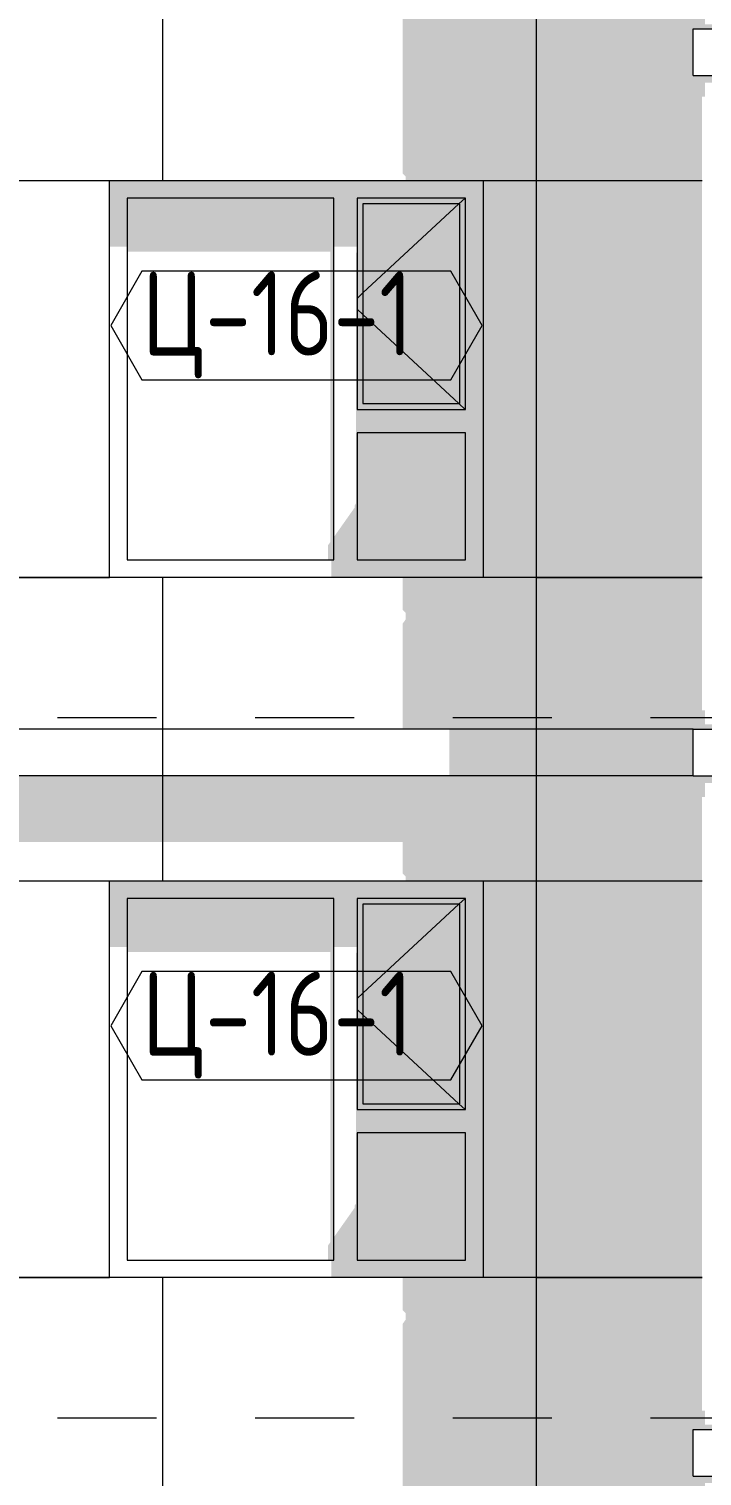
# Model space of a CAD drawing. Header units: millimetres. Extents: x 18162 to 7085488, y 72188 to 247925.
# Drawn here: x 5823964 to 5826846, y 109134 to 115334 of the extents above; entities that cross this region are included whole.
import ezdxf

# ---------------------------------------------------------------- set-up
doc = ezdxf.new("R2010")
doc.units = ezdxf.units.MM
doc.header["$MEASUREMENT"] = 0
doc.linetypes.add('Dashed', pattern=[423.333333, 211.666667, -211.666667])
doc.layers.add('Archicad Windows', color=7, linetype='Continuous')
doc.layers.add('Structural - Bearing', color=7, linetype='Continuous')
doc.styles.add('GENERATED_STYLE_3', font='', dxfattribs={"width": 0.8})
doc.styles.get('GENERATED_STYLE_3').set_extended_font_data('ISOCPEUR MON')
doc.dimstyles.new('GENERATED_STYLE__19', dxfattribs={"dimtxt": 440.00001, "dimasz": 228, "dimexe": 0.18, "dimexo": 31028.935828, "dimgap": 0, "dimtad": 1, "dimdec": 0, "dimzin": 0, "dimdsep": 46, "dimtxsty": 'GENERATED_STYLE_3', "dimblk": 'ARROWHEAD_2', "dimblk1": 'ARROWHEAD_2', "dimblk2": 'ARROWHEAD_2', "dimcen": 0.09, "dimclrd": 13, "dimclre": 13, "dimclrt": 13, "dimadec": 0, "dimazin": 0, "dimtfac": 1, "dimtdec": 4, "dimtmove": 0, "dimatfit": 3, "dimfxl": 1, "dimtolj": 1, "dimtzin": 0, "dimarcsym": 0})
doc.dimstyles.new('GENERATED_STYLE__20', dxfattribs={"dimtxt": 440.00001, "dimasz": 228, "dimexe": 0.18, "dimexo": 31229.618294, "dimgap": 0, "dimtad": 1, "dimdec": 0, "dimzin": 0, "dimdsep": 46, "dimtxsty": 'GENERATED_STYLE_3', "dimblk": 'ARROWHEAD_2', "dimblk1": 'ARROWHEAD_2', "dimblk2": 'ARROWHEAD_2', "dimcen": 0.09, "dimclrd": 13, "dimclre": 13, "dimclrt": 13, "dimadec": 0, "dimazin": 0, "dimtfac": 1, "dimtdec": 4, "dimtmove": 0, "dimatfit": 3, "dimfxl": 1, "dimtolj": 1, "dimtzin": 0, "dimarcsym": 0})

# ---------------------------------------------------------------- blocks, each defined once
blk = doc.blocks.new('*X2296', base_point=(5785635.3, 106384.1))
at = {"layer": 'Structural - Bearing', "color": 8, "linetype": 'Continuous', "lineweight": 13}
for p, q in [((5824535.3, 115384.1), (5824535.3, 115284.1)), ((5826135.3, 115384.1), (5826135.3, 115284.1))]:
    blk.add_line(p, q, dxfattribs=at)
blk = doc.blocks.new('*X2343', base_point=(5785635.3, 106384.1))
at = {"layer": 'Structural - Bearing', "color": 8, "linetype": 'Continuous', "lineweight": 13}
for p, q in [((5824535.3, 112134.1), (5824535.3, 111684.1)), ((5826135.3, 112134.1), (5826135.3, 109984.1)), ((5822935.3, 111684.1), (5824035.3, 111684.1)), ((5824035.3, 111684.1), (5824308.8, 111684.1)), ((5825908.8, 111684.1), (5826135.3, 111684.1)), ((5826135.3, 111684.1), (5826846.4, 111684.1)), ((5822935.3, 109984.1), (5824035.3, 109984.1)), ((5824035.3, 109984.1), (5822935.3, 109984.1)), ((5824308.8, 109984.1), (5824035.3, 109984.1)), ((5824035.3, 109984.1), (5824308.8, 109984.1)), ((5824535.3, 109984.1), (5824535.3, 109384.1)), ((5826135.3, 109984.1), (5825908.8, 109984.1)), ((5826135.3, 109984.1), (5826846.4, 109984.1)), ((5826135.3, 109984.1), (5826135.3, 109384.1)), ((5826846.4, 109984.1), (5826135.3, 109984.1)), ((5824535.3, 109384.1), (5824535.3, 109284.1)), ((5826135.3, 109384.1), (5826135.3, 109284.1))]:
    blk.add_line(p, q, dxfattribs=at)
blk = doc.blocks.new('*X2357', base_point=(5785635.3, 106384.1))
at = {"layer": 'Structural - Bearing', "color": 7, "linetype": 'Continuous', "lineweight": 9}
for p, q in [((5821335.3, 112334.1), (5821335.3, 112134.1)), ((5822935.3, 112334.1), (5822935.3, 112134.1)), ((5824535.3, 112334.1), (5824535.3, 112134.1)), ((5826135.3, 112334.1), (5826135.3, 112134.1))]:
    blk.add_line(p, q, dxfattribs=at)
blk = doc.blocks.new('*X2481', base_point=(5785635.3, 106384.1))
at = {"layer": 'Structural - Bearing', "color": 8, "linetype": 'Continuous', "lineweight": 13}
for p, q in [((5824535.3, 115284.1), (5824535.3, 114684.1)), ((5826135.3, 115284.1), (5826135.3, 112984.1)), ((5822935.3, 114684.1), (5824035.3, 114684.1)), ((5824035.3, 114684.1), (5824308.8, 114684.1)), ((5825908.8, 114684.1), (5826135.3, 114684.1)), ((5826135.3, 114684.1), (5826846.4, 114684.1)), ((5822935.3, 112984.1), (5824035.3, 112984.1)), ((5824035.3, 112984.1), (5822935.3, 112984.1)), ((5824308.8, 112984.1), (5824035.3, 112984.1)), ((5824035.3, 112984.1), (5824308.8, 112984.1)), ((5824535.3, 112984.1), (5824535.3, 112384.1)), ((5826135.3, 112984.1), (5825908.8, 112984.1)), ((5826135.3, 112984.1), (5826846.4, 112984.1)), ((5826135.3, 112984.1), (5826135.3, 112384.1)), ((5826846.4, 112984.1), (5826135.3, 112984.1)), ((5824535.3, 112384.1), (5824535.3, 112334.1)), ((5826135.3, 112384.1), (5826135.3, 112334.1))]:
    blk.add_line(p, q, dxfattribs=at)
blk = doc.blocks.new('*X2505', base_point=(5785635.3, 106384.1))
at = {"layer": 'Structural - Bearing', "color": 8, "linetype": 'Continuous', "lineweight": 13}
for p, q in [((5824535.3, 109284.1), (5824535.3, 108684.1)), ((5826135.3, 109284.1), (5826135.3, 106984.1))]:
    blk.add_line(p, q, dxfattribs=at)
blk = doc.blocks.new('*D2593', base_point=(5785635.3, 106384.1))
at = {"color": 12, "linetype": 'Continuous', "lineweight": 35}
for p, q in [((5838328.4, 109220.7), (5838628.4, 109047.5)), ((5838328.4, 106420.7), (5838628.4, 106247.5))]:
    blk.add_line(p, q, dxfattribs=at)
at = {"color": 13, "linetype": 'Continuous', "lineweight": 13}
for p, q in [((5838703.4, 109134.1), (5837187.8, 109134.1)), ((5838478.4, 106334.1), (5838478.4, 109134.1))]:
    blk.add_line(p, q, dxfattribs=at)
at = {"color": 13, "lineweight": 13, "char_height": 440, "attachment_point": 7, "rotation": 90, "style": 'GENERATED_STYLE_3'}
for s, insert in [('\\A1;{\\pql;\\fISOCPEUR MON|b0|i0|c0|p0;\\W0.800000;2,800}', (5838605.9, 107549.6)), ('\\A1;{\\pql;\\fISOCPEUR MON|b0|i0|c0|p0;\\W0.800000;370}', (5838518.1, 106420.8))]:
    blk.add_mtext(s, dxfattribs=dict(at, insert=insert))
blk = doc.blocks.new('ARROWHEAD_2')
at = {"color": 0, "linetype": 'Continuous', "lineweight": 0}
for p, q in [((-0.378, -0.655), (0.378, 0.655)), ((0, 0), (-1, 0))]:
    blk.add_line(p, q, dxfattribs=at)
blk = doc.blocks.new('*D2594', base_point=(5785635.3, 106384.1))
at = {"color": 12, "linetype": 'Continuous', "lineweight": 35}
for p, q in [((5838328.4, 109420.7), (5838628.4, 109247.5)), ((5838328.4, 109220.7), (5838628.4, 109047.5))]:
    blk.add_line(p, q, dxfattribs=at)
at = {"color": 13, "linetype": 'Continuous', "lineweight": 13}
blk.add_line((5838478.4, 109134.1), (5838478.4, 109334.1), dxfattribs=at)
blk = doc.blocks.new('*D2595', base_point=(5785635.3, 106384.1))
at = {"color": 12, "linetype": 'Continuous', "lineweight": 35}
for p, q in [((5838328.4, 112220.7), (5838628.4, 112047.5)), ((5838328.4, 109420.7), (5838628.4, 109247.5))]:
    blk.add_line(p, q, dxfattribs=at)
at = {"color": 13, "linetype": 'Continuous', "lineweight": 13}
for p, q in [((5838703.4, 112134.1), (5837187.8, 112134.1)), ((5838478.4, 109334.1), (5838478.4, 112134.1)), ((5838703.4, 109334.1), (5837187.8, 109334.1)), ((5838478.4, 109134.1), (5838478.4, 109334.1))]:
    blk.add_line(p, q, dxfattribs=at)
at = {"color": 13, "lineweight": 13, "char_height": 440, "attachment_point": 7, "rotation": 90, "style": 'GENERATED_STYLE_3'}
for s, insert in [('\\A1;{\\pql;\\fISOCPEUR MON|b0|i0|c0|p0;\\W0.800000;2,800}', (5838605.9, 110549.6)), ('\\A1;{\\pql;\\fISOCPEUR MON|b0|i0|c0|p0;\\W0.800000;200}', (5838518.1, 109420.8))]:
    blk.add_mtext(s, dxfattribs=dict(at, insert=insert))
blk = doc.blocks.new('*D2596', base_point=(5785635.3, 106384.1))
at = {"color": 13, "linetype": 'Continuous', "lineweight": 13}
for p, q in [((5838478.4, 112334.1), (5838478.4, 115134.1)), ((5838703.4, 112334.1), (5837187.8, 112334.1)), ((5838478.4, 112134.1), (5838478.4, 112334.1))]:
    blk.add_line(p, q, dxfattribs=at)
at = {"color": 12, "linetype": 'Continuous', "lineweight": 35}
for p, q in [((5838328.4, 112420.7), (5838628.4, 112247.5)), ((5838328.4, 112220.7), (5838628.4, 112047.5))]:
    blk.add_line(p, q, dxfattribs=at)
blk = doc.blocks.new('*D2597', base_point=(5785635.3, 106384.1))
at = {"color": 12, "linetype": 'Continuous', "lineweight": 35}
for p, q in [((5838328.4, 115220.7), (5838628.4, 115047.5)), ((5838328.4, 112420.7), (5838628.4, 112247.5))]:
    blk.add_line(p, q, dxfattribs=at)
at = {"color": 13, "linetype": 'Continuous', "lineweight": 13}
for p, q in [((5838703.4, 115134.1), (5837187.8, 115134.1)), ((5838478.4, 112334.1), (5838478.4, 115134.1))]:
    blk.add_line(p, q, dxfattribs=at)
at = {"color": 13, "lineweight": 13, "char_height": 440, "attachment_point": 7, "rotation": 90, "style": 'GENERATED_STYLE_3'}
for s, insert in [('\\A1;{\\pql;\\fISOCPEUR MON|b0|i0|c0|p0;\\W0.800000;2,800}', (5838605.9, 113549.6)), ('\\A1;{\\pql;\\fISOCPEUR MON|b0|i0|c0|p0;\\W0.800000;200}', (5838518.1, 112420.8))]:
    blk.add_mtext(s, dxfattribs=dict(at, insert=insert))
blk = doc.blocks.new('*D2598', base_point=(5785635.3, 106384.1))
at = {"color": 13, "linetype": 'Continuous', "lineweight": 13}
for p, q in [((5838478.4, 115334.1), (5838478.4, 118134.1)), ((5838703.4, 115334.1), (5837187.8, 115334.1)), ((5838478.4, 115134.1), (5838478.4, 115334.1)), ((5838703.4, 115134.1), (5837187.8, 115134.1))]:
    blk.add_line(p, q, dxfattribs=at)
at = {"color": 12, "linetype": 'Continuous', "lineweight": 35}
for p, q in [((5838328.4, 115420.7), (5838628.4, 115247.5)), ((5838328.4, 115220.7), (5838628.4, 115047.5))]:
    blk.add_line(p, q, dxfattribs=at)
blk = doc.blocks.new('*D2599', base_point=(5785635.3, 106384.1))
at = {"color": 12, "linetype": 'Continuous', "lineweight": 35}
for p, q in [((5838328.4, 118220.7), (5838628.4, 118047.5)), ((5838328.4, 115420.7), (5838628.4, 115247.5))]:
    blk.add_line(p, q, dxfattribs=at)
at = {"color": 13, "linetype": 'Continuous', "lineweight": 13}
for p, q in [((5838703.4, 118134.1), (5837187.8, 118134.1)), ((5838478.4, 115334.1), (5838478.4, 118134.1))]:
    blk.add_line(p, q, dxfattribs=at)
at = {"color": 13, "lineweight": 13, "char_height": 440, "attachment_point": 7, "rotation": 90, "style": 'GENERATED_STYLE_3'}
for s, insert in [('\\A1;{\\pql;\\fISOCPEUR MON|b0|i0|c0|p0;\\W0.800000;2,800}', (5838605.9, 116549.6)), ('\\A1;{\\pql;\\fISOCPEUR MON|b0|i0|c0|p0;\\W0.800000;200}', (5838518.1, 115420.8))]:
    blk.add_mtext(s, dxfattribs=dict(at, insert=insert))
blk = doc.blocks.new('Label_155_3', base_point=(5825108.8, 110829.1))
at = {"color": 13, "linetype": 'Continuous', "lineweight": 13, "flags": 128}
blk.add_lwpolyline([(5824313.7, 111063.3), (5824447.8, 110831.1), (5825769.9, 110831.1), (5825904, 111063.3), (5825769.9, 111295.6), (5824447.8, 111295.6)], close=True, dxfattribs=at)
at = {"color": 13, "lineweight": 13, "insert": (5824447.8, 111294.9), "char_height": 360, "attachment_point": 1, "style": 'GENERATED_STYLE_3'}
blk.add_mtext('\\A1;{\\pql;\\pt0,253000;\\fISOCPEUR MON|b0|i0|c0|p0;\\W0.800000;Ц-16-1\\fISOCPEUR MON|b0|i0|c0|p0;\\W0.800000;\\A1{\\H.66x;\\S^  ;}\\fISOCPEUR MON|b0|i0|c0|p0;\\W0.800000;\\fISOCPEUR MON|b0|i0|c0|p0;\\W0.800000;\\A1{\\H.66x;\\S^  ;}\\fISOCPEUR MON|b0|i0|c0|p0;\\W0.800000; \\fISOCPEUR MON|b0|i0|c0|p0;\\W0.800000;\\fISOCPEUR MON|b0|i0|c0|p0;\\W0.800000;\\fISOCPEUR MON|b0|i0|c0|p0;\\W0.800000;\\fISOCPEUR MON|b0|i0|c0|p0;\\W0.800000;\\fISOCPEUR MON|b0|i0|c0|p0;\\W0.800000;\\fISOCPEUR MON|b0|i0|c0|p0;\\W0.800000;\\fISOCPEUR MON|b0|i0|c0|p0;\\W0.800000;\\fISOCPEUR MON|b0|i0|c0|p0;\\W0.800000;\\fISOCPEUR MON|b0|i0|c0|p0;\\W0.800000;\\fISOCPEUR MON|b0|i0|c0|p0;\\W0.800000;\\fISOCPEUR MON|b0|i0|c0|p0;\\W0.800000;\\fISOCPEUR MON|b0|i0|c0|p0;\\W0.800000;\\fISOCPEUR MON|b0|i0|c0|p0;\\W0.800000;\\fISOCPEUR MON|b0|i0|c0|p0;\\W0.800000;\\fISOCPEUR MON|b0|i0|c0|p0;\\W0.800000;\\fISOCPEUR MON|b0|i0|c0|p0;\\W0.800000;\\fISOCPEUR MON|b0|i0|c0|p0;\\W0.800000;\\fISOCPEUR MON|b0|i0|c0|p0;\\W0.800000;\\fISOCPEUR MON|b0|i0|c0|p0;\\W0.800000;\\fISOCPEUR MON|b0|i0|c0|p0;\\W0.800000;\\fISOCPEUR MON|b0|i0|c0|p0;\\W0.800000;\\fISOCPEUR MON|b0|i0|c0|p0;\\W0.800000;\\fISOCPEUR MON|b0|i0|c0|p0;\\W0.800000;\\fISOCPEUR MON|b0|i0|c0|p0;\\W0.800000;\\fISOCPEUR MON|b0|i0|c0|p0;\\W0.800000;\\fISOCPEUR MON|b0|i0|c0|p0;\\W0.800000;\\fISOCPEUR MON|b0|i0|c0|p0;\\W0.800000;\\fISOCPEUR MON|b0|i0|c0|p0;\\W0.800000;\\fISOCPEUR MON|b0|i0|c0|p0;\\W0.800000;\\fISOCPEUR MON|b0|i0|c0|p0;\\W0.800000;\\fISOCPEUR MON|b0|i0|c0|p0;\\W0.800000;\\fISOCPEUR MON|b0|i0|c0|p0;\\W0.800000;\\fISOCPEUR MON|b0|i0|c0|p0;\\W0.800000;\\fISOCPEUR MON|b0|i0|c0|p0;\\W0.800000;\\fISOCPEUR MON|b0|i0|c0|p0;\\W0.800000;\\fISOCPEUR MON|b0|i0|c0|p0;\\W0.800000;\\fISOCPEUR MON|b0|i0|c0|p0;\\W0.800000;\\fISOCPEUR MON|b0|i0|c0|p0;\\W0.800000;\\fISOCPEUR MON|b0|i0|c0|p0;\\W0.800000;\\fISOCPEUR MON|b0|i0|c0|p0;\\W0.800000;\\fISOCPEUR MON|b0|i0|c0|p0;\\W0.800000;\\fISOCPEUR MON|b0|i0|c0|p0;\\W0.800000;\\fISOCPEUR MON|b0|i0|c0|p0;\\W0.800000;}', dxfattribs=at)
blk = doc.blocks.new('Label_196_3', base_point=(5825108.8, 113829.1))
at = {"color": 13, "linetype": 'Continuous', "lineweight": 13, "flags": 128}
blk.add_lwpolyline([(5824313.7, 114063.3), (5824447.8, 113831.1), (5825769.9, 113831.1), (5825904, 114063.3), (5825769.9, 114295.6), (5824447.8, 114295.6)], close=True, dxfattribs=at)
at = {"color": 13, "lineweight": 13, "insert": (5824447.8, 114294.9), "char_height": 360, "attachment_point": 1, "style": 'GENERATED_STYLE_3'}
blk.add_mtext('\\A1;{\\pql;\\pt0,253000;\\fISOCPEUR MON|b0|i0|c0|p0;\\W0.800000;Ц-16-1\\fISOCPEUR MON|b0|i0|c0|p0;\\W0.800000;\\A1{\\H.66x;\\S^  ;}\\fISOCPEUR MON|b0|i0|c0|p0;\\W0.800000;\\fISOCPEUR MON|b0|i0|c0|p0;\\W0.800000;\\A1{\\H.66x;\\S^  ;}\\fISOCPEUR MON|b0|i0|c0|p0;\\W0.800000; \\fISOCPEUR MON|b0|i0|c0|p0;\\W0.800000;\\fISOCPEUR MON|b0|i0|c0|p0;\\W0.800000;\\fISOCPEUR MON|b0|i0|c0|p0;\\W0.800000;\\fISOCPEUR MON|b0|i0|c0|p0;\\W0.800000;\\fISOCPEUR MON|b0|i0|c0|p0;\\W0.800000;\\fISOCPEUR MON|b0|i0|c0|p0;\\W0.800000;\\fISOCPEUR MON|b0|i0|c0|p0;\\W0.800000;\\fISOCPEUR MON|b0|i0|c0|p0;\\W0.800000;\\fISOCPEUR MON|b0|i0|c0|p0;\\W0.800000;\\fISOCPEUR MON|b0|i0|c0|p0;\\W0.800000;\\fISOCPEUR MON|b0|i0|c0|p0;\\W0.800000;\\fISOCPEUR MON|b0|i0|c0|p0;\\W0.800000;\\fISOCPEUR MON|b0|i0|c0|p0;\\W0.800000;\\fISOCPEUR MON|b0|i0|c0|p0;\\W0.800000;\\fISOCPEUR MON|b0|i0|c0|p0;\\W0.800000;\\fISOCPEUR MON|b0|i0|c0|p0;\\W0.800000;\\fISOCPEUR MON|b0|i0|c0|p0;\\W0.800000;\\fISOCPEUR MON|b0|i0|c0|p0;\\W0.800000;\\fISOCPEUR MON|b0|i0|c0|p0;\\W0.800000;\\fISOCPEUR MON|b0|i0|c0|p0;\\W0.800000;\\fISOCPEUR MON|b0|i0|c0|p0;\\W0.800000;\\fISOCPEUR MON|b0|i0|c0|p0;\\W0.800000;\\fISOCPEUR MON|b0|i0|c0|p0;\\W0.800000;\\fISOCPEUR MON|b0|i0|c0|p0;\\W0.800000;\\fISOCPEUR MON|b0|i0|c0|p0;\\W0.800000;\\fISOCPEUR MON|b0|i0|c0|p0;\\W0.800000;\\fISOCPEUR MON|b0|i0|c0|p0;\\W0.800000;\\fISOCPEUR MON|b0|i0|c0|p0;\\W0.800000;\\fISOCPEUR MON|b0|i0|c0|p0;\\W0.800000;\\fISOCPEUR MON|b0|i0|c0|p0;\\W0.800000;\\fISOCPEUR MON|b0|i0|c0|p0;\\W0.800000;\\fISOCPEUR MON|b0|i0|c0|p0;\\W0.800000;\\fISOCPEUR MON|b0|i0|c0|p0;\\W0.800000;\\fISOCPEUR MON|b0|i0|c0|p0;\\W0.800000;\\fISOCPEUR MON|b0|i0|c0|p0;\\W0.800000;\\fISOCPEUR MON|b0|i0|c0|p0;\\W0.800000;\\fISOCPEUR MON|b0|i0|c0|p0;\\W0.800000;\\fISOCPEUR MON|b0|i0|c0|p0;\\W0.800000;\\fISOCPEUR MON|b0|i0|c0|p0;\\W0.800000;\\fISOCPEUR MON|b0|i0|c0|p0;\\W0.800000;\\fISOCPEUR MON|b0|i0|c0|p0;\\W0.800000;\\fISOCPEUR MON|b0|i0|c0|p0;\\W0.800000;\\fISOCPEUR MON|b0|i0|c0|p0;\\W0.800000;}', dxfattribs=at)

msp = doc.modelspace()

# ---------------------------------------------------------------- hatches: boundary and pattern name
at = {"layer": 'Archicad Windows', "linetype": 'Continuous', "lineweight": 0}
for points in [[(5825268.8, 114609.1), (5825368.8, 114609.1), (5825833.8, 114609.1), (5825908.8, 114609.1), (5825908.8, 114684.1), (5824308.8, 114684.1), (5824308.8, 114609.1), (5824383.8, 114609.1)], [(5824383.8, 114609.1), (5824308.8, 114609.1), (5824308.8, 114401.2), (5824383.8, 114401.2)], [(5824383.8, 114609.1), (5824383.8, 114380), (5825253.8, 114380), (5825253.8, 113135), (5825243.8, 113120.8), (5825243.8, 113059.1), (5825268.8, 113059.1), (5825268.8, 114609.1)], [(5825368.8, 114609.1), (5825268.8, 114609.1), (5825268.8, 114401.2), (5825368.8, 114401.2)], [(5825833.8, 114609.1), (5825368.8, 114609.1), (5825368.8, 114584.1), (5825393.8, 114584.1), (5825808.8, 114584.1), (5825833.8, 114584.1)], [(5825393.8, 114584.1), (5825368.8, 114584.1), (5825368.8, 113729.1), (5825393.8, 113729.1)], [(5825808.8, 113729.1), (5825808.8, 114584.1), (5825393.8, 114584.1), (5825393.8, 113729.1)], [(5825808.8, 113729.1), (5825833.8, 113729.1), (5825833.8, 114584.1), (5825808.8, 114584.1)], [(5825833.8, 113704.1), (5825833.8, 113604.1), (5825833.8, 113059.1), (5825908.8, 113059.1), (5825908.8, 114609.1), (5825833.8, 114609.1)], [(5825358.8, 113283.5), (5825268.8, 113156.2), (5825268.8, 113059.1), (5825368.8, 113059.1), (5825368.8, 114379.8), (5825363.8, 114372.7), (5825363.8, 113299.8), (5825358.8, 113292.7)], [(5825393.8, 113729.1), (5825368.8, 113729.1), (5825368.8, 113704.1), (5825833.8, 113704.1), (5825833.8, 113729.1), (5825808.8, 113729.1)], [(5825833.8, 113604.1), (5825833.8, 113704.1), (5825368.8, 113704.1), (5825368.8, 113604.1)], [(5825833.8, 113059.1), (5825833.8, 113604.1), (5825368.8, 113604.1), (5825368.8, 113059.1)], [(5825908.8, 113059.1), (5825258.8, 113059.1), (5825258.8, 112984.1), (5825908.8, 112984.1)], [(5824308.8, 111684.1), (5824308.8, 111609.1), (5824383.8, 111609.1), (5825268.8, 111609.1), (5825368.8, 111609.1), (5825833.8, 111609.1), (5825908.8, 111609.1), (5825908.8, 111684.1)], [(5824383.8, 111609.1), (5824308.8, 111609.1), (5824308.8, 111401.2), (5824383.8, 111401.2)], [(5824383.8, 111609.1), (5824383.8, 111380), (5825253.8, 111380), (5825253.8, 110135), (5825243.8, 110120.8), (5825243.8, 110059.1), (5825268.8, 110059.1), (5825268.8, 111609.1)], [(5825368.8, 111609.1), (5825268.8, 111609.1), (5825268.8, 111401.2), (5825368.8, 111401.2)], [(5825833.8, 111609.1), (5825368.8, 111609.1), (5825368.8, 111584.1), (5825393.8, 111584.1), (5825808.8, 111584.1), (5825833.8, 111584.1)], [(5825833.8, 110704.1), (5825833.8, 110604.1), (5825833.8, 110059.1), (5825908.8, 110059.1), (5825908.8, 111609.1), (5825833.8, 111609.1)], [(5825393.8, 111584.1), (5825368.8, 111584.1), (5825368.8, 110729.1), (5825393.8, 110729.1)], [(5825808.8, 110729.1), (5825808.8, 111584.1), (5825393.8, 111584.1), (5825393.8, 110729.1)], [(5825808.8, 110729.1), (5825833.8, 110729.1), (5825833.8, 111584.1), (5825808.8, 111584.1)], [(5825268.8, 110059.1), (5825368.8, 110059.1), (5825368.8, 111379.8), (5825363.8, 111372.7), (5825363.8, 110299.8), (5825358.8, 110292.7), (5825358.8, 110283.5), (5825268.8, 110156.2)], [(5825393.8, 110729.1), (5825368.8, 110729.1), (5825368.8, 110704.1), (5825833.8, 110704.1), (5825833.8, 110729.1), (5825808.8, 110729.1)], [(5825833.8, 110604.1), (5825833.8, 110704.1), (5825368.8, 110704.1), (5825368.8, 110604.1)], [(5825833.8, 110059.1), (5825833.8, 110604.1), (5825368.8, 110604.1), (5825368.8, 110059.1)], [(5825258.8, 110059.1), (5825258.8, 109984.1), (5825908.8, 109984.1), (5825908.8, 110059.1)]]:
    msp.add_hatch(color=49, dxfattribs=at).paths.add_polyline_path(points)
at = {"layer": 'Structural - Bearing', "linetype": 'Continuous', "lineweight": 0}
for points in [[(5826808.8, 118284.1), (5825563.8, 118284.1), (5825563.8, 117715.6), (5825576.4, 117703), (5825576.4, 117684.1), (5825908.8, 117684.1), (5825908.8, 115984.1), (5825563.8, 115984.1), (5825563.8, 115845.6), (5825576.4, 115833), (5825576.4, 115803.4), (5825563.8, 115785.6), (5825563.8, 115284.1), (5826808.8, 115284.1), (5826808.8, 115334.1), (5830044.7, 115334.1), (5830058.8, 115354.1), (5826858.8, 115354.1), (5826858.8, 115414.1), (5826846.4, 115414.1), (5826846.4, 118044.1), (5826858.8, 118044.1), (5826858.8, 118104.1), (5830058.8, 118104.1), (5830058.8, 118063.4), (5830108.8, 118134.1), (5826808.8, 118134.1)], [(5825563.8, 115284.1), (5825563.8, 114715.6), (5825576.4, 114703), (5825576.4, 114684.1), (5825908.8, 114684.1), (5825908.8, 112984.1), (5825563.8, 112984.1), (5825563.8, 112845.6), (5825576.4, 112833), (5825576.4, 112803.4), (5825563.8, 112785.6), (5825563.8, 112334.1), (5826808.4, 112334.1), (5826808.4, 112284.1), (5826808.8, 112284.1), (5826808.8, 112334.1), (5826996.8, 112334.1), (5826996.8, 112354.1), (5826858.8, 112354.1), (5826858.8, 112414.1), (5826846.4, 112414.1), (5826846.4, 115044.1), (5826858.8, 115044.1), (5826858.8, 115104.1), (5830058.8, 115104.1), (5830058.8, 115063.4), (5830108.8, 115134.1), (5826808.8, 115134.1), (5826808.8, 115284.1)], [(5817058.8, 112134.1), (5817058.8, 112104.1), (5820558.8, 112104.1), (5820558.8, 112044.1), (5820578.3, 112044.1), (5820578.3, 111851.2), (5825563.8, 111851.2), (5825563.8, 111715.6), (5825576.4, 111703), (5825576.4, 111684.1), (5825908.8, 111684.1), (5825908.8, 109984.1), (5825563.8, 109984.1), (5825563.8, 109845.6), (5825576.4, 109833), (5825576.4, 109803.4), (5825563.8, 109785.6), (5825563.8, 109284.1), (5826808.8, 109284.1), (5826808.8, 109334.1), (5826996.8, 109334.1), (5826996.8, 109354.1), (5826858.8, 109354.1), (5826858.8, 109414.1), (5826846.4, 109414.1), (5826846.4, 112044.1), (5826858.8, 112044.1), (5826858.8, 112104.1), (5830058.8, 112104.1), (5830058.8, 112044.1), (5830071.2, 112044.1), (5830071.2, 111851.2), (5832063.8, 111851.2), (5832063.8, 111715.6), (5832076.4, 111703), (5832076.4, 111684.1), (5832408.8, 111684.1), (5832408.8, 109984.1), (5832063.8, 109984.1), (5832063.8, 109845.6), (5832076.4, 109833), (5832076.4, 109803.4), (5832063.8, 109785.6), (5832063.8, 109284.1), (5833308.8, 109284.1), (5833308.8, 109334.1), (5833496.8, 109334.1), (5833496.8, 109354.1), (5833358.8, 109354.1), (5833358.8, 109414.1), (5833346.4, 109414.1), (5833346.4, 112044.1), (5833358.8, 112044.1), (5833358.8, 112104.1), (5836558.8, 112104.1), (5836558.8, 112044.1), (5836571.2, 112044.1), (5836571.2, 111850.3), (5836858.1, 111850.3), (5836858.8, 111851.2), (5836858.8, 112134.1), (5835838.8, 112134.1), (5833308.8, 112134.1), (5833308.8, 112284.1), (5833308.4, 112284.1), (5833308.4, 112134.1), (5829612.7, 112134.1), (5826808.8, 112134.1), (5826808.8, 112284.1), (5826808.4, 112284.1), (5826808.4, 112134.1), (5819816.7, 112134.1)], [(5825763.8, 112334.1), (5825763.8, 112134.1), (5826808.4, 112134.1), (5826808.4, 112334.1)], [(5825563.8, 106984.1), (5825563.8, 106845.6), (5825576.4, 106833), (5825576.4, 106803.4), (5825563.8, 106785.6), (5825563.8, 106284.1), (5826808.8, 106284.1), (5826808.8, 106334.1), (5826996.8, 106334.1), (5826996.8, 106354.1), (5826858.8, 106354.1), (5826858.8, 106414.1), (5826846.4, 106414.1), (5826846.4, 109044.1), (5826858.8, 109044.1), (5826858.8, 109104.1), (5830058.8, 109104.1), (5830058.8, 109063.4), (5830108.8, 109134.1), (5826808.8, 109134.1), (5826808.8, 109284.1), (5825563.8, 109284.1), (5825563.8, 108715.6), (5825576.4, 108703), (5825576.4, 108684.1), (5825908.8, 108684.1), (5825908.8, 106984.1)]]:
    msp.add_hatch(color=49, dxfattribs=at).paths.add_polyline_path(points)

# ---------------------------------------------------------------- linework, layer by layer
at = {"color": 8, "linetype": 'Dashed', "lineweight": 13, "ltscale": 2}
for p, q in [((5800379.4, 112384.1), (5841359.8, 112384.1)), ((5800379.4, 109384.1), (5841359.8, 109384.1))]:
    msp.add_line(p, q, dxfattribs=at)
at = {"layer": 'Archicad Windows', "color": 7, "linetype": 'Continuous', "lineweight": 13}
for p, q in [((5824308.8, 114684.1), (5825908.8, 114684.1)), ((5824308.8, 112984.1), (5824308.8, 114684.1)), ((5825908.8, 114684.1), (5825908.8, 112984.1)), ((5825908.8, 112984.1), (5824308.8, 112984.1)), ((5824308.8, 109984.1), (5824308.8, 111684.1)), ((5824308.8, 111684.1), (5825908.8, 111684.1)), ((5825908.8, 111684.1), (5825908.8, 109984.1)), ((5825908.8, 109984.1), (5824308.8, 109984.1))]:
    msp.add_line(p, q, dxfattribs=at)
at = {"layer": 'Archicad Windows', "color": 7, "linetype": 'Continuous', "lineweight": 9}
for p, q in [((5824383.8, 114609.1), (5824383.8, 113059.1)), ((5825268.8, 114609.1), (5824383.8, 114609.1)), ((5825268.8, 113059.1), (5825268.8, 114609.1)), ((5825368.8, 114609.1), (5825368.8, 113704.1)), ((5825833.8, 114609.1), (5825368.8, 114609.1)), ((5825393.8, 114584.1), (5825393.8, 113729.1)), ((5825808.8, 114584.1), (5825393.8, 114584.1)), ((5825804.9, 114584.1), (5825393.8, 114202.9)), ((5825831.9, 114609.1), (5825804.9, 114584.1)), ((5825808.8, 113729.1), (5825808.8, 114584.1)), ((5825833.8, 113704.1), (5825833.8, 114609.1)), ((5825393.8, 114202.9), (5825368.8, 114179.7)), ((5825393.8, 114110.2), (5825368.8, 114133.4)), ((5825804.9, 113729.1), (5825393.8, 114110.2)), ((5825393.8, 113729.1), (5825808.8, 113729.1)), ((5825831.9, 113704.1), (5825804.9, 113729.1)), ((5825368.8, 113704.1), (5825833.8, 113704.1)), ((5825368.8, 113604.1), (5825368.8, 113059.1)), ((5825833.8, 113604.1), (5825368.8, 113604.1)), ((5825833.8, 113059.1), (5825833.8, 113604.1)), ((5824383.8, 113059.1), (5825268.8, 113059.1)), ((5825368.8, 113059.1), (5825833.8, 113059.1)), ((5824383.8, 111609.1), (5824383.8, 110059.1)), ((5825268.8, 111609.1), (5824383.8, 111609.1)), ((5825268.8, 110059.1), (5825268.8, 111609.1)), ((5825368.8, 111609.1), (5825368.8, 110704.1)), ((5825833.8, 111609.1), (5825368.8, 111609.1)), ((5825831.9, 111609.1), (5825804.9, 111584.1)), ((5825833.8, 110704.1), (5825833.8, 111609.1)), ((5825393.8, 111584.1), (5825393.8, 110729.1)), ((5825808.8, 111584.1), (5825393.8, 111584.1)), ((5825804.9, 111584.1), (5825393.8, 111202.9)), ((5825808.8, 110729.1), (5825808.8, 111584.1)), ((5825393.8, 111202.9), (5825368.8, 111179.7)), ((5825393.8, 111110.2), (5825368.8, 111133.4)), ((5825804.9, 110729.1), (5825393.8, 111110.2)), ((5825368.8, 110704.1), (5825833.8, 110704.1)), ((5825393.8, 110729.1), (5825808.8, 110729.1)), ((5825831.9, 110704.1), (5825804.9, 110729.1)), ((5825368.8, 110604.1), (5825368.8, 110059.1)), ((5825833.8, 110604.1), (5825368.8, 110604.1)), ((5825833.8, 110059.1), (5825833.8, 110604.1)), ((5824383.8, 110059.1), (5825268.8, 110059.1)), ((5825368.8, 110059.1), (5825833.8, 110059.1))]:
    msp.add_line(p, q, dxfattribs=at)
at = {"layer": 'Structural - Bearing', "color": 7, "linetype": 'Continuous', "lineweight": 13}
for p, q in [((5826808.8, 115134.1), (5826808.8, 115334.1)), ((5826808.8, 115334.1), (5830108.8, 115334.1)), ((5826808.8, 115134.1), (5830108.8, 115134.1)), ((5826808.4, 112334.1), (5820608.8, 112334.1)), ((5826808.4, 112134.1), (5826808.4, 112334.1)), ((5826808.8, 112284.1), (5826808.4, 112284.1)), ((5826808.8, 112134.1), (5826808.8, 112334.1)), ((5826808.8, 112334.1), (5830108.8, 112334.1)), ((5826808.4, 112134.1), (5820608.8, 112134.1)), ((5826808.8, 112134.1), (5830108.8, 112134.1)), ((5826808.8, 109134.1), (5826808.8, 109334.1)), ((5826808.8, 109334.1), (5830108.8, 109334.1)), ((5826808.8, 109134.1), (5830108.8, 109134.1))]:
    msp.add_line(p, q, dxfattribs=at)

# ---------------------------------------------------------------- block references
at = {"color": 12, "linetype": 'Continuous', "lineweight": 13}
for name, p in [('Label_196_3', (5825108.8, 113829.1)), ('Label_155_3', (5825108.8, 110829.1))]:
    msp.add_blockref(name, p, dxfattribs=at)
at = {"layer": 'Structural - Bearing', "lineweight": 0}
for name in ['*X2296', '*X2481', '*X2357', '*X2343', '*X2505']:
    msp.add_blockref(name, (5785635.3, 106384.1), dxfattribs=at)

# ---------------------------------------------------------------- dimensions: what is measured, and where the dimension line sits
at = {"color": 13, "linetype": 'Continuous', "lineweight": 13}
for base, p1, p2, dimstyle, picture, middle in [((5838478.4, 118134.1), (5805483.8, 115334.1), (5805483.8, 118134.1), 'GENERATED_STYLE__19', '*D2599', (5838170.4, 117286.7)), ((5838478.4, 115334.1), (5805483.8, 115134.1), (5805483.8, 115334.1), 'GENERATED_STYLE__19', '*D2598', (5838170.4, 115923)), ((5838478.4, 115134.1), (5805383.5, 112334.1), (5805483.8, 115134.1), 'GENERATED_STYLE__19', '*D2597', (5838170.4, 114286.7)), ((5838478.4, 112334.1), (5805383.5, 112134.1), (5805383.5, 112334.1), 'GENERATED_STYLE__20', '*D2596', (5838170.4, 112923)), ((5838478.4, 112134.1), (5805483.8, 109334.1), (5805383.5, 112134.1), 'GENERATED_STYLE__20', '*D2595', (5838170.4, 111286.7)), ((5838478.4, 109334.1), (5805483.8, 109134.1), (5805483.8, 109334.1), 'GENERATED_STYLE__19', '*D2594', (5838170.4, 109923)), ((5838478.4, 109134.1), (5805483.8, 106334.1), (5805483.8, 109134.1), 'GENERATED_STYLE__19', '*D2593', (5838170.4, 108286.7))]:
    dim = msp.add_linear_dim(base=base, p1=p1, p2=p2, angle=90, dimstyle=dimstyle, dxfattribs=at)
    dim.commit()
    dim.dimension.update_dxf_attribs({"geometry": picture, "text_midpoint": middle, "dimtype": 160, "text_rotation": 90})

doc.saveas('drawing.dxf')
